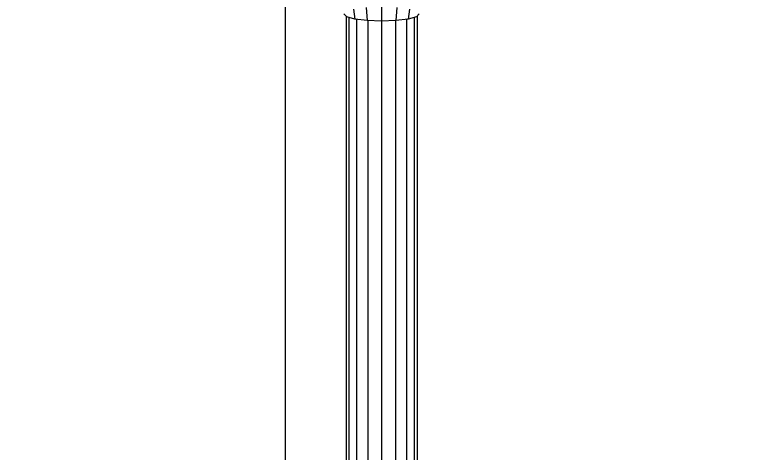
# Model space of a CAD drawing. Header units: inches. Extents: x 22 to 382261, y 22 to 371281.
# Drawn here: x 77238.6 to 77406.2, y 139856.4 to 139954.1 of the extents above; entities that cross this region are included whole.
import ezdxf

# ---------------------------------------------------------------- set-up
doc = ezdxf.new("R2010")
doc.units = ezdxf.units.IN
doc.header["$MEASUREMENT"] = 0
for name, color, linetype, lineweight in [('A-ANNO-DIMS', 211, 'Continuous', 9), ('G-IMPT', 8, 'Continuous', 9), ('Q-CASE', 31, 'Continuous', 9)]:
    doc.layers.add(name, color=color, linetype=linetype, lineweight=lineweight)
doc.styles.add('Arial_B_2', font='arialbd.ttf', dxfattribs={"height": 270.833333})
doc.dimstyles.new('2_2', dxfattribs={"dimscale": 304.8, "dimtxt": 267.818092, "dimasz": 0.227865, "dimexe": 1.377953, "dimexo": 0.0625, "dimgap": 0.287073, "dimtad": 1, "dimdec": 0, "dimzin": 0, "dimdsep": 46, "dimtxsty": 'Arial_B_2', "dimblk1": 'OBLIQUE', "dimblk2": 'OBLIQUE', "dimsah": 1, "dimcen": 0.09, "dimdle": 0.574147, "dimazin": 0, "dimtfac": 1, "dimtdec": 4, "dimtix": 1, "dimtmove": 0, "dimatfit": 3, "dimfxl": 0.574147, "dimfxlon": 1, "dimtvp": 1, "dimtolj": 1, "dimtzin": 0, "dimlwd": 18, "dimlwe": 18, "dimarcsym": 2})

# ---------------------------------------------------------------- blocks, each defined once
blk = doc.blocks.new('Modern_Vanity_9451 - Modern Vanity-784097-Section B-B')
at = {"layer": 'G-IMPT'}
for p, q in [((-11434.73, 1375.06), (-11434.45, 1372.87)), ((-11431.93, 1375.46), (-11431.72, 1372.52)), ((-11428.49, 1375.61), (-11428.49, 1372.4)), ((-11425.06, 1375.46), (-11425.27, 1372.52)), ((-11422.25, 1375.06), (-11422.53, 1372.87)), ((-11436.28, 1373.39), (-11436.92, 1374)), ((-11436.43, 1373.54), (-11436.43, 1225.97)), ((-11434.45, 1372.87), (-11436.28, 1373.39)), ((-11435.81, 1373.25), (-11435.81, 1225.98)), ((-11431.72, 1372.52), (-11434.45, 1372.87)), ((-11422.53, 1372.87), (-11425.27, 1372.52)), ((-11420.71, 1373.39), (-11422.53, 1372.87)), ((-11421.18, 1373.25), (-11421.18, 1225.98)), ((-11420.07, 1374), (-11420.71, 1373.39)), ((-11420.55, 1373.54), (-11420.55, 1225.97)), ((-11434.1, 1372.82), (-11434.1, 1225.98)), ((-11428.49, 1372.4), (-11431.72, 1372.52)), ((-11431.58, 1372.51), (-11431.58, 1225.98)), ((-11425.27, 1372.52), (-11428.49, 1372.4)), ((-11428.49, 1372.4), (-11428.49, 1225.98)), ((-11425.4, 1372.51), (-11425.4, 1225.98)), ((-11422.88, 1372.82), (-11422.88, 1225.98))]:
    blk.add_line(p, q, dxfattribs=at)
blk = doc.blocks.new('_Oblique')
at = {"color": 0, "linetype": 'ByBlock', "lineweight": -2}
blk.add_line((-0.5, -0.5), (0.5, 0.5), dxfattribs=at)
blk = doc.blocks.new('*D5267')
at = {"layer": 'A-ANNO-DIMS', "color": 0, "lineweight": 18, "transparency": 16777216}
for p, q in [((77299.04, 138705.35), (77299.04, 142955.35)), ((77218.09, 142780.35), (77719.04, 142780.35)), ((77218.09, 138880.35), (77719.04, 138880.35))]:
    blk.add_line(p, q, dxfattribs=at)
at = {"layer": 'Defpoints', "color": 0, "transparency": 16777216}
for p in [(77199.04, 142780.35), (77299.04, 142780.35), (77199.04, 138880.35)]:
    blk.add_point(p, dxfattribs=at)
at = {"layer": 'A-ANNO-DIMS', "color": 0, "lineweight": 18, "transparency": 16777216, "xscale": 69.45312499999999, "yscale": 69.45312499999999, "zscale": 69.45312499999999}
for p, rotation in [((77299.04, 142780.35), 90), ((77299.04, 138880.35), 270)]:
    blk.add_blockref('_Oblique', p, dxfattribs=dict(at, rotation=rotation))
at = {"layer": 'A-ANNO-DIMS', "color": 0, "lineweight": 18, "transparency": 16777216, "insert": (77073.17, 140830.35), "char_height": 270.833, "width": 559.6852, "attachment_point": 5, "rotation": 90, "style": 'Arial_B_2'}
blk.add_mtext('\\A1;3900', dxfattribs=at)

msp = doc.modelspace()

# ---------------------------------------------------------------- block references
at = {"layer": 'Q-CASE'}
msp.add_blockref('Modern_Vanity_9451 - Modern Vanity-784097-Section B-B', (88749, 138580.35), dxfattribs=at)

# ---------------------------------------------------------------- dimensions: what is measured, and where the dimension line sits
at = {"layer": 'A-ANNO-DIMS', "lineweight": 18}
dim = msp.add_linear_dim(base=(77299.04, 142780.35), p1=(77199.04, 138880.35), p2=(77199.04, 142780.35), angle=90, dimstyle='2_2', override={"dimpost": '<>', "dimfxl": 3900}, dxfattribs=at)
dim.commit()
dim.dimension.update_dxf_attribs({"geometry": '*D5267', "text_midpoint": (77073.17, 140830.35)})

doc.saveas('drawing.dxf')
